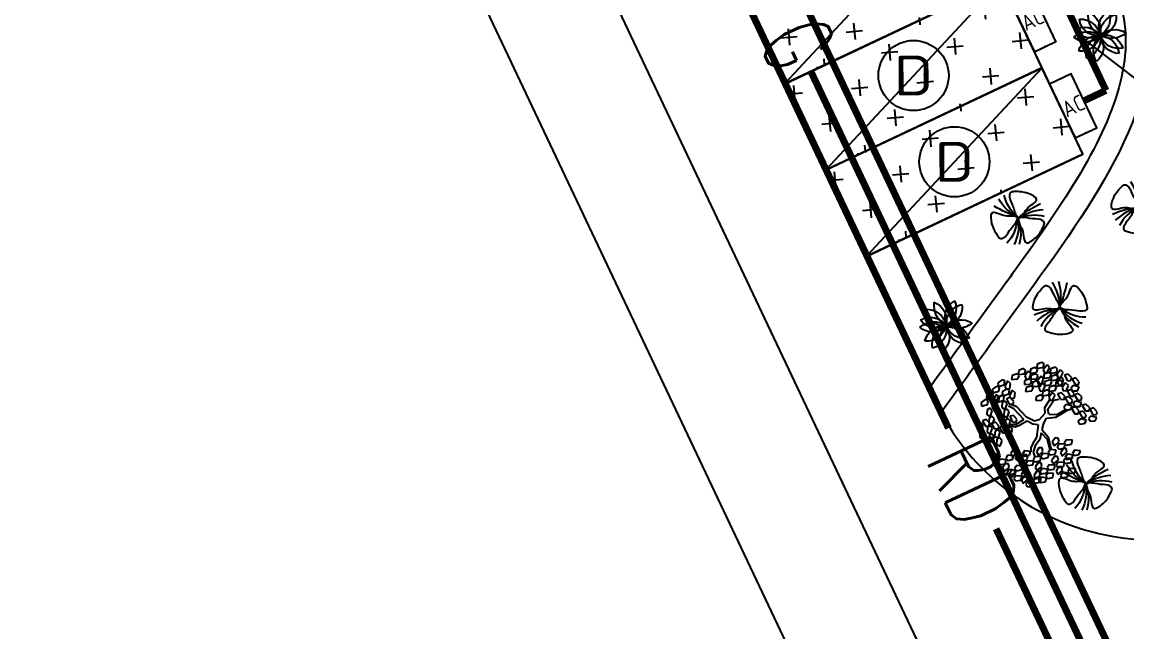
# Model space of a CAD drawing. Extents: x -809667 to 586099, y 3084146 to 3634412.
# Drawn here: x 381265.17 to 381292.93, y 3086139.51 to 3086154.85 of the extents above; entities that cross this region are included whole.
import ezdxf
from ezdxf.enums import TextEntityAlignment as Align

# ---------------------------------------------------------------- set-up
doc = ezdxf.new("R2010")
doc.units = 0
doc.header["$LTSCALE"] = 0.5
doc.header["$PDSIZE"] = 0.2
doc.layers.get('0').update_dxf_attribs({"linetype": 'CONTINUOUS'})
for name, color, linetype in [('DIM-动力', 3, 'CONTINUOUS'), ('DIM-照明', 3, 'CONTINUOUS'), ('DIM-通讯', 3, 'CONTINUOUS'), ('EQUIP-箱柜', 3, 'CONTINUOUS'), ('WIRE-动力', 2, 'CONTINUOUS'), ('WIRE-照明', 1, 'CONTINUOUS'), ('WIRE-通讯', 4, 'CONTINUOUS'), ('乔木', 84, 'CONTINUOUS'), ('文字', 7, 'CONTINUOUS'), ('树', 3, 'CONTINUOUS')]:
    doc.layers.add(name, color=color, linetype=linetype)
doc.styles.add('_TEL_ATTDEF', font='GBENOR', dxfattribs={"width": 0.8, "height": 3, "bigfont": 'GBCBIG'})
doc.styles.add('_TEL_DIM', font='SIMPLEX', dxfattribs={"width": 0.8, "height": 3.5, "bigfont": 'HZTXT'})
doc.styles.add('zx', font='GBENOR', dxfattribs={"width": 1.2, "bigfont": 'GBCBIG'})

# ---------------------------------------------------------------- blocks, each defined once
blk = doc.blocks.new('白玉兰')
at = {"color": 0}
for centre, radius, start, end in [((-1261, 1665), 2054, 309.3934, 347.1655), ((-4729, -6984), 8429, 56.1879, 65.279), ((-713, 1844), 1941, 291.8214, 332.6346), ((-478, 2077), 2115, 283.2993, 320.8528), ((-559, -2135), 2214, 76.7033, 111.4018), ((-1148, -2037), 2310, 61.625, 95.1491), ((4371, -556), 4392, 172.1708, 190.6677), ((2827, 107), 2821, 182.2544, 209.8868), ((2146, 475), 2185, 193.3063, 228.4107)]:
    blk.add_arc(centre, radius, start, end, dxfattribs=at)
for points in [[(-33, 16), (-233, 73), (-342, 562), (-1254, 922), (-425, 1375), (-33, 1392), (376, 1386), (477, 1091), (236, 716), (185, 277), (29, 67), (-7, 18)], [(36, -22), (99, -220), (-250, -580), (-51, -1540), (-885, -1095), (-1114, -777), (-1334, -432), (-1142, -186), (-697, -181), (-301, 17), (-41, 2), (21, -1)], [(8, 31), (155, 177), (635, 34), (1395, 653), (1385, -291), (1209, -641), (1004, -995), (697, -939), (487, -546), (129, -287), (22, -49), (-3, 7)]]:
    blk.add_open_spline(points, degree=3, knots=[0, 0, 0, 0, 621.989778, 1340.944545, 1869.007736, 2592.427455, 2798.699245, 2915.827596, 3435.261502, 4029.77129, 4212.300518, 4212.300518, 4212.300518, 4212.300518], dxfattribs=at)
blk = doc.blocks.new('A$C46A015EA')
at = {"layer": '树', "color": 0, "linetype": 'Continuous'}
for centre, radius, start, end in [((1.33, 4.1), 1.97, 227.5644, 31.3305), ((0.8, 3.48), 2, 251.8163, 53.749), ((2.09, 4.41), 1.9, 199.3601, 10.491), ((0.8, 2.58), 1.78, 359.791, 92.4715), ((2.81, 4.68), 2.12, 188.6399, 263.6226), ((3.77, 4.19), 2.01, 153.4396, 313.5861), ((4.1, 3.63), 1.85, 126.1691, 303.0486), ((4.64, 2.8), 2.08, 109.3184, 262.8778), ((0.76, 1.9), 1.94, 297.0245, 103.8489), ((1.26, 1.36), 1.8, 310.7789, 134.4149), ((2.13, 0.33), 2.29, 10.2667, 147.1518), ((3.55, 0.81), 2.01, 38.8778, 198.6816), ((3.96, 1.2), 1.94, 51.9802, 218.2571)]:
    blk.add_arc(centre, radius, start, end, dxfattribs=at)
blk = doc.blocks.new('幌伞枫')
at = {"layer": '乔木', "color": 0}
for p, q in [((-677, 937), (-604, 995)), ((-670, 878), (-677, 937)), ((-604, 870), (-670, 878)), ((-604, 995), (-531, 966)), ((-531, 966), (-604, 870)), ((-531, 995), (-450, 1054)), ((-523, 937), (-531, 995)), ((-531, 819), (-457, 878)), ((-450, 929), (-523, 937)), ((-457, 878), (-391, 848)), ((-450, 1054), (-384, 1025)), ((-384, 1025), (-450, 929)), ((-384, 870), (-303, 937)), ((-377, 819), (-384, 870)), ((-237, 900), (-310, 804)), ((-303, 937), (-237, 900)), ((-237, 797), (-156, 863)), ((-156, 863), (-90, 826)), ((-9, 966), (27, 1054)), ((20, 915), (-9, 966)), ((86, 944), (20, 915)), ((27, 1054), (101, 1061)), ((101, 1061), (86, 944)), ((123, 966), (145, 1032)), ((196, 878), (123, 966)), ((137, 804), (167, 870)), ((145, 1032), (203, 1025)), ((167, 870), (225, 863)), ((247, 937), (196, 878)), ((203, 1025), (247, 937)), ((225, 863), (262, 775)), ((247, 937), (284, 1025)), ((284, 885), (247, 937)), ((284, 1025), (365, 1032)), ((350, 915), (284, 885)), ((365, 1032), (350, 915)), ((380, 937), (409, 1003)), ((460, 848), (380, 937)), ((409, 1003), (468, 995)), ((424, 900), (460, 988)), ((453, 848), (424, 900)), ((519, 878), (453, 848)), ((460, 988), (534, 995)), ((504, 900), (460, 848)), ((468, 995), (504, 900)), ((534, 995), (519, 878)), ((556, 900), (578, 966)), ((629, 812), (556, 900)), ((578, 966), (636, 959)), ((681, 870), (629, 812)), ((636, 959), (681, 870)), ((651, 775), (688, 863)), ((688, 863), (761, 870)), ((761, 870), (747, 753)), ((-993, 643), (-927, 680)), ((-993, 548), (-993, 643)), ((-927, 680), (-890, 570)), ((-810, 628), (-736, 687)), ((-736, 687), (-663, 658)), ((-663, 658), (-736, 562)), ((-685, 826), (-567, 841)), ((-663, 753), (-685, 826)), ((-567, 738), (-663, 753)), ((-663, 687), (-582, 746)), ((-655, 628), (-663, 687)), ((-582, 746), (-516, 716)), ((-516, 716), (-582, 614)), ((-567, 841), (-531, 782)), ((-531, 782), (-567, 738)), ((-545, 709), (-428, 724)), ((-523, 636), (-545, 709)), ((-523, 760), (-531, 819)), ((-457, 746), (-523, 760)), ((-391, 848), (-457, 746)), ((-428, 724), (-384, 665)), ((-384, 665), (-421, 621)), ((-391, 628), (-274, 643)), ((-384, 738), (-310, 804)), ((-377, 680), (-384, 738)), ((-310, 804), (-377, 819)), ((-310, 672), (-377, 680)), ((-310, 804), (-237, 768)), ((-237, 768), (-310, 672)), ((-274, 643), (-237, 592)), ((-230, 738), (-237, 797)), ((-156, 731), (-230, 738)), ((-90, 826), (-156, 731)), ((108, 650), (145, 738)), ((137, 599), (108, 650)), ((211, 716), (137, 804)), ((145, 738), (218, 746)), ((218, 746), (203, 628)), ((262, 775), (211, 716)), ((240, 650), (262, 716)), ((313, 562), (240, 650)), ((262, 716), (321, 709)), ((321, 709), (365, 621)), ((402, 775), (424, 841)), ((475, 687), (402, 775)), ((424, 841), (482, 834)), ((526, 746), (475, 687)), ((482, 834), (526, 746)), ((570, 738), (600, 804)), ((644, 650), (570, 738)), ((600, 804), (658, 797)), ((695, 709), (644, 650)), ((681, 724), (651, 775)), ((658, 797), (695, 709)), ((747, 753), (681, 724)), ((783, 775), (805, 841)), ((857, 687), (783, 775)), ((798, 614), (827, 680)), ((805, 841), (864, 834)), ((827, 680), (886, 672)), ((908, 746), (857, 687)), ((864, 834), (908, 746)), ((886, 672), (923, 584)), ((-1037, 489), (-971, 525)), ((-1037, 393), (-1037, 489)), ((-942, 518), (-993, 548)), ((-971, 525), (-934, 408)), ((-890, 570), (-942, 518)), ((-817, 518), (-699, 533)), ((-795, 445), (-817, 518)), ((-802, 570), (-810, 628)), ((-736, 562), (-802, 570)), ((-699, 430), (-795, 445)), ((-699, 533), (-663, 474)), ((-663, 474), (-699, 430)), ((-582, 614), (-655, 628)), ((-611, 371), (-531, 430)), ((-531, 430), (-465, 401)), ((-421, 621), (-523, 636)), ((-443, 452), (-369, 518)), ((-435, 393), (-443, 452)), ((-369, 555), (-391, 628)), ((-274, 548), (-369, 555)), ((-369, 518), (-296, 481)), ((-296, 481), (-369, 386)), ((-257, 346), (-327, 441)), ((-222, 377), (-311, 462)), ((-296, 511), (-215, 577)), ((-288, 452), (-296, 511)), ((-215, 445), (-288, 452)), ((-237, 592), (-274, 548)), ((-215, 577), (-149, 540)), ((-149, 540), (-215, 445)), ((203, 628), (137, 599)), ((255, 489), (284, 555)), ((328, 401), (255, 489)), ((284, 555), (336, 548)), ((306, 540), (350, 636)), ((343, 496), (306, 540)), ((365, 621), (313, 562)), ((380, 459), (328, 401)), ((336, 548), (380, 459)), ((409, 518), (343, 496)), ((350, 636), (424, 636)), ((424, 636), (409, 518)), ((446, 548), (468, 606)), ((519, 452), (446, 548)), ((460, 386), (490, 452)), ((468, 606), (526, 599)), ((490, 452), (541, 445)), ((570, 511), (519, 452)), ((526, 599), (570, 511)), ((541, 445), (585, 349)), ((592, 408), (629, 496)), ((629, 496), (710, 503)), ((710, 503), (695, 386)), ((717, 525), (754, 614)), ((747, 481), (717, 525)), ((725, 408), (754, 474)), ((813, 503), (747, 481)), ((754, 614), (827, 621)), ((754, 474), (813, 467)), ((871, 525), (798, 614)), ((827, 621), (813, 503)), ((813, 467), (849, 371)), ((849, 525), (871, 592)), ((923, 437), (849, 525)), ((864, 364), (893, 430)), ((871, 592), (930, 584)), ((923, 584), (871, 525)), ((893, 430), (952, 423)), ((974, 496), (923, 437)), ((930, 584), (974, 496)), ((-1081, 320), (-1015, 357)), ((-1081, 217), (-1081, 320)), ((-1030, 188), (-1081, 217)), ((-986, 364), (-1037, 393)), ((-978, 239), (-1030, 188)), ((-1015, 357), (-978, 239)), ((-934, 408), (-986, 364)), ((-956, 320), (-898, 423)), ((-883, 291), (-956, 320)), ((-927, 195), (-861, 225)), ((-898, 423), (-824, 423)), ((-883, 349), (-817, 386)), ((-810, 364), (-883, 291)), ((-883, 247), (-883, 349)), ((-832, 217), (-883, 247)), ((-861, 225), (-824, 114)), ((-780, 269), (-832, 217)), ((-824, 423), (-810, 364)), ((-817, 386), (-780, 269)), ((-773, 203), (-655, 217)), ((-758, 313), (-685, 371)), ((-751, 254), (-758, 313)), ((-685, 247), (-751, 254)), ((-685, 371), (-619, 342)), ((-619, 342), (-685, 247)), ((-655, 217), (-611, 158)), ((-531, 195), (-633, 254)), ((-604, 313), (-611, 371)), ((-538, 305), (-604, 313)), ((-465, 401), (-538, 305)), ((-457, 342), (-332, 364)), ((-428, 276), (-457, 342)), ((-369, 386), (-435, 393)), ((-332, 261), (-428, 276)), ((-332, 364), (-296, 305)), ((-296, 305), (-332, 261)), ((-252, 158), (-257, 346)), ((-206, 307), (-222, 377)), ((-188, 124), (-206, 307)), ((174, 151), (225, 276)), ((225, 276), (277, 357)), ((240, 122), (291, 261)), ((277, 357), (336, 393)), ((291, 261), (372, 364)), ((336, 393), (344, 419)), ((365, 225), (402, 313)), ((402, 173), (365, 225)), ((372, 364), (468, 393)), ((402, 313), (482, 320)), ((534, 291), (460, 386)), ((482, 320), (468, 203)), ((497, 225), (526, 291)), ((570, 136), (497, 225)), ((526, 291), (585, 283)), ((585, 349), (534, 291)), ((585, 283), (622, 188)), ((629, 357), (592, 408)), ((695, 386), (629, 357)), ((798, 320), (725, 408)), ((747, 247), (769, 313)), ((820, 158), (747, 247)), ((769, 313), (827, 305)), ((849, 371), (798, 320)), ((871, 217), (820, 158)), ((827, 305), (871, 217)), ((937, 276), (864, 364)), ((923, 210), (996, 217)), ((989, 335), (937, 276)), ((952, 423), (989, 335)), ((996, 217), (981, 100)), ((-1125, 166), (-1059, 195)), ((-1125, 63), (-1125, 166)), ((-1074, 34), (-1125, 63)), ((-1022, 85), (-1074, 34)), ((-1059, 195), (-1022, 85)), ((-1044, -10), (-986, 92)), ((-986, 92), (-912, 92)), ((-898, 34), (-971, -32)), ((-927, 92), (-927, 195)), ((-876, 63), (-927, 92)), ((-912, 92), (-898, 34)), ((-824, 114), (-876, 63)), ((-846, 19), (-788, 122)), ((-773, -3), (-846, 19)), ((-788, 122), (-714, 122)), ((-751, 129), (-773, 203)), ((-699, 63), (-773, -3)), ((-648, 114), (-751, 129)), ((-714, 122), (-699, 63)), ((-611, 158), (-648, 114)), ((-531, 129), (-641, 203)), ((-252, 158), (-531, 195)), ((-259, 85), (-531, 129)), ((-112, 4), (-259, 85)), ((-76, 63), (-188, 124)), ((-76, -84), (-112, 4)), ((-9, -18), (-76, 63)), ((-9, -18), (174, 151)), ((152, 26), (240, 122)), ((152, 26), (318, 4)), ((295, -42), (527, 53)), ((318, 4), (524, 78)), ((468, 203), (402, 173)), ((519, 63), (541, 129)), ((592, -25), (519, 63)), ((541, 129), (600, 122)), ((622, 188), (570, 136)), ((644, 34), (592, -25)), ((600, 122), (644, 34)), ((673, 70), (710, 166)), ((703, 26), (673, 70)), ((769, 48), (703, 26)), ((710, 166), (783, 166)), ((783, 166), (769, 48)), ((805, 78), (827, 144)), ((879, -18), (805, 78)), ((827, 144), (886, 136)), ((879, 122), (923, 210)), ((915, 78), (879, 122)), ((930, 41), (879, -18)), ((886, 136), (930, 41)), ((981, 100), (915, 78)), ((1011, 122), (1040, 188)), ((1092, 34), (1011, 122)), ((1033, -40), (1055, 26)), ((1040, 188), (1099, 180)), ((1055, 26), (1114, 19)), ((1143, 92), (1092, 34)), ((1099, 180), (1143, 92)), ((1114, 19), (1158, -69)), ((-1081, -142), (-1022, -91)), ((-1052, -238), (-1081, -142)), ((-971, -32), (-1044, -10)), ((-1022, -91), (-964, -194)), ((-964, -194), (-1000, -253)), ((-736, -231), (-677, -179)), ((-677, -179), (-619, -289)), ((-76, -84), (-120, -253)), ((42, -98), (-20, -221)), ((-9, -18), (-9, -18)), ((-9, -18), (-9, -18)), ((-9, -18), (-9, -18)), ((-9, -18), (-9, -18)), ((-9, -18), (-9, -18)), ((-9, -18), (-9, -18)), ((-9, -18), (-9, -18)), ((-9, -18), (-9, -18)), ((-9, -18), (-9, -18)), ((-9, -18), (-9, -18)), ((-9, -18), (-9, -18)), ((-9, -18), (-9, -18)), ((-9, -18), (-9, -18)), ((-9, -18), (-9, -18)), ((-9, -18), (-9, -18)), ((-9, -18), (-9, -18)), ((-9, -18), (-9, -18)), ((-9, -18), (-9, -18)), ((-9, -18), (-9, -18)), ((-9, -18), (-9, -18)), ((-9, -18), (-9, -18)), ((-9, -18), (-9, -18)), ((-9, -18), (-9, -18)), ((-9, -18), (-9, -18)), ((-9, -18), (-9, -18)), ((-9, -18), (-9, -18)), ((-9, -18), (-9, -18)), ((-9, -18), (-9, -18)), ((-9, -18), (-9, -18)), ((-9, -18), (-9, -18)), ((-9, -18), (-9, -18)), ((-9, -18), (-9, -18)), ((-9, -18), (-9, -18)), ((-9, -18), (-9, -18)), ((-9, -18), (-9, -18)), ((-9, -18), (-9, -18)), ((-9, -18), (-9, -18)), ((-9, -18), (-9, -18)), ((-9, -18), (-9, -18)), ((-9, -18), (-9, -18)), ((42, -98), (109, -22)), ((109, -22), (295, -42)), ((387, -142), (424, -47)), ((424, -187), (387, -142)), ((424, -47), (504, -47)), ((490, -165), (424, -187)), ((504, -47), (490, -165)), ((519, -135), (548, -76)), ((592, -231), (519, -135)), ((548, -76), (607, -84)), ((644, -172), (592, -231)), ((607, -84), (644, -172)), ((644, -150), (681, -62)), ((673, -201), (644, -150)), ((739, -172), (673, -201)), ((681, -62), (754, -54)), ((754, -54), (739, -172)), ((776, -150), (805, -84)), ((849, -238), (776, -150)), ((805, -84), (857, -91)), ((820, -84), (849, -18)), ((893, -172), (820, -84)), ((849, -18), (908, -25)), ((901, -187), (849, -238)), ((857, -91), (901, -187)), ((945, -120), (893, -172)), ((908, -25), (945, -120)), ((1106, -128), (1033, -40)), ((1158, -69), (1106, -128)), ((-1089, -304), (-1030, -253)), ((-1067, -399), (-1089, -304)), ((-1008, -414), (-1067, -399)), ((-1000, -253), (-1052, -238)), ((-1030, -253), (-971, -355)), ((-971, -355), (-1008, -414)), ((-971, -451), (-934, -341)), ((-934, -341), (-868, -326)), ((-839, -377), (-898, -465)), ((-876, -443), (-817, -399)), ((-868, -326), (-839, -377)), ((-861, -282), (-802, -238)), ((-839, -385), (-861, -282)), ((-780, -399), (-839, -385)), ((-817, -399), (-758, -502)), ((-802, -238), (-744, -341)), ((-744, -341), (-780, -399)), ((-744, -392), (-685, -341)), ((-722, -487), (-744, -392)), ((-707, -326), (-736, -231)), ((-655, -348), (-707, -326)), ((-685, -341), (-626, -443)), ((-619, -289), (-655, -348)), ((-589, -429), (-523, -414)), ((-523, -414), (-494, -465)), ((-487, -451), (-428, -399)), ((-479, -289), (-421, -245)), ((-457, -385), (-479, -289)), ((-399, -407), (-457, -385)), ((-428, -399), (-369, -510)), ((-421, -245), (-362, -348)), ((-362, -348), (-399, -407)), ((-215, -311), (-285, -477)), ((-156, -341), (-230, -532)), ((-120, -253), (-215, -311)), ((-61, -304), (-156, -341)), ((-61, -304), (38, -431)), ((-20, -221), (62, -380)), ((62, -380), (79, -664)), ((541, -297), (563, -231)), ((614, -392), (541, -297)), ((563, -231), (622, -238)), ((666, -333), (614, -392)), ((622, -238), (666, -333)), ((791, -311), (820, -245)), ((871, -399), (791, -311)), ((820, -245), (879, -253)), ((915, -341), (871, -399)), ((879, -253), (915, -341)), ((-986, -664), (-927, -620)), ((-978, -502), (-920, -458)), ((-956, -598), (-978, -502)), ((-898, -465), (-971, -451)), ((-898, -620), (-956, -598)), ((-927, -620), (-868, -722)), ((-920, -458), (-861, -561)), ((-861, -561), (-898, -620)), ((-846, -539), (-876, -443)), ((-795, -561), (-846, -539)), ((-758, -502), (-795, -561)), ((-751, -598), (-714, -480)), ((-677, -605), (-751, -598)), ((-751, -664), (-692, -620)), ((-663, -502), (-722, -487)), ((-714, -480), (-648, -465)), ((-692, -620), (-633, -722)), ((-626, -524), (-677, -605)), ((-626, -443), (-663, -502)), ((-648, -465), (-626, -524)), ((-626, -539), (-589, -429)), ((-553, -554), (-626, -539)), ((-626, -590), (-567, -546)), ((-597, -693), (-626, -590)), ((-567, -546), (-509, -649)), ((-494, -465), (-553, -554)), ((-465, -546), (-487, -451)), ((-487, -605), (-428, -554)), ((-457, -700), (-487, -605)), ((-413, -568), (-465, -546)), ((-428, -554), (-369, -664)), ((-369, -510), (-413, -568)), ((-369, -598), (-332, -487)), ((-296, -612), (-369, -598)), ((-332, -487), (-266, -473)), ((-244, -524), (-296, -612)), ((-266, -473), (-244, -524)), ((-230, -532), (-186, -627)), ((-24, -686), (-9, -620)), ((-9, -620), (49, -612)), ((38, -431), (49, -612)), ((49, -612), (101, -700)), ((-964, -759), (-986, -664)), ((-912, -781), (-964, -759)), ((-868, -722), (-912, -781)), ((-868, -818), (-832, -700)), ((-795, -825), (-868, -818)), ((-832, -700), (-766, -686)), ((-744, -744), (-795, -825)), ((-766, -686), (-744, -744)), ((-766, -825), (-699, -774)), ((-736, -921), (-766, -825)), ((-729, -759), (-751, -664)), ((-670, -781), (-729, -759)), ((-699, -774), (-641, -884)), ((-633, -722), (-670, -781)), ((-633, -752), (-575, -708)), ((-611, -847), (-633, -752)), ((-553, -869), (-611, -847)), ((-604, -862), (-538, -847)), ((-545, -708), (-597, -693)), ((-575, -708), (-516, -810)), ((-516, -810), (-553, -869)), ((-509, -649), (-545, -708)), ((-538, -847), (-516, -899)), ((-516, -906), (-479, -788)), ((-494, -766), (-435, -715)), ((-472, -862), (-494, -766)), ((-479, -788), (-413, -781)), ((-406, -722), (-457, -700)), ((-384, -832), (-443, -913)), ((-435, -715), (-377, -818)), ((-413, -781), (-384, -832)), ((-377, -818), (-413, -877)), ((-369, -664), (-406, -722)), ((-377, -913), (-340, -803)), ((-340, -803), (-274, -788)), ((-244, -840), (-303, -928)), ((-288, -664), (-171, -649)), ((-266, -737), (-288, -664)), ((-274, -788), (-244, -840)), ((-171, -752), (-266, -737)), ((-230, -847), (-112, -840)), ((-208, -921), (-230, -847)), ((-171, -649), (-127, -708)), ((-127, -708), (-171, -752)), ((-142, -737), (-24, -730)), ((-127, -810), (-142, -737)), ((-24, -832), (-127, -810)), ((-112, -840), (-76, -891)), ((64, -766), (-24, -686)), ((-24, -730), (13, -788)), ((13, -788), (-24, -832)), ((27, -869), (42, -803)), ((42, -803), (101, -803)), ((101, -700), (64, -766)), ((93, -730), (218, -715)), ((115, -803), (93, -730)), ((101, -803), (159, -884)), ((218, -818), (115, -803)), ((218, -715), (255, -774)), ((255, -774), (218, -818)), ((240, -803), (358, -796)), ((262, -877), (240, -803)), ((358, -752), (372, -686)), ((446, -832), (358, -752)), ((358, -796), (394, -847)), ((394, -847), (358, -891)), ((372, -686), (431, -678)), ((431, -678), (482, -766)), ((482, -766), (446, -832)), ((-685, -935), (-736, -921)), ((-641, -884), (-685, -935)), ((-641, -972), (-604, -862)), ((-567, -987), (-641, -972)), ((-516, -899), (-567, -987)), ((-443, -913), (-516, -906)), ((-509, -979), (-391, -965)), ((-487, -1053), (-509, -979)), ((-391, -1067), (-487, -1053)), ((-413, -877), (-472, -862)), ((-391, -965), (-354, -1023)), ((-354, -1023), (-391, -1067)), ((-303, -928), (-377, -913)), ((-362, -1053), (-244, -1045)), ((-347, -1126), (-362, -1053)), ((-252, -1001), (-230, -935)), ((-164, -1082), (-252, -1001)), ((-244, -1045), (-208, -1097)), ((-230, -935), (-178, -928)), ((-112, -935), (-208, -921)), ((-178, -928), (-120, -1016)), ((-120, -1016), (-164, -1082)), ((-76, -891), (-112, -935)), ((-90, -921), (27, -913)), ((-68, -994), (-90, -921)), ((27, -1016), (-68, -994)), ((115, -950), (27, -869)), ((27, -913), (71, -972)), ((71, -972), (27, -1016)), ((159, -884), (115, -950)), ((167, -928), (284, -921)), ((189, -1001), (167, -928)), ((284, -1023), (189, -1001)), ((358, -891), (262, -877)), ((284, -921), (328, -979)), ((328, -979), (284, -1023)), ((313, -1009), (431, -994)), ((328, -1082), (313, -1009)), ((431, -950), (446, -884)), ((519, -1031), (431, -950)), ((431, -994), (468, -1053)), ((468, -1053), (431, -1097)), ((446, -884), (504, -884)), ((504, -884), (556, -965)), ((556, -965), (519, -1031)), ((-244, -1141), (-347, -1126)), ((-208, -1097), (-244, -1141)), ((431, -1097), (328, -1082))]:
    blk.add_line(p, q, dxfattribs=at)
blk = doc.blocks.new('23424')
at = {"layer": '文字', "linetype": 'Continuous'}
h = blk.add_hatch(dxfattribs=at)
h.set_pattern_fill('CROSS', color=8, scale=0.52003, angle=95.0349)
h.set_pattern_definition([(95.035, (382035.8313, 3087681.5301), (-0.894815, 0.74991), [0.41277, -1.23832]), (185.035, (382036.0188, 3087681.7538), (-0.74991, -0.894815), [0.41277, -1.23832])])
h.paths.add_polyline_path([(382030.001, 3087681.016), (382035.427, 3087683.58), (382034.402, 3087685.741), (382028.978, 3087683.179)])
h = blk.add_hatch(dxfattribs=at)
h.set_pattern_fill('CROSS', color=8, scale=0.52003, angle=95.0349)
h.set_pattern_definition([(95.035, (382036.858, 3087679.3608), (-0.894815, 0.74991), [0.41277, -1.23832]), (185.035, (382037.0455, 3087679.5845), (-0.74991, -0.894815), [0.41277, -1.23832])])
h.paths.add_polyline_path([(382031.028, 3087678.847), (382036.453, 3087681.411), (382035.428, 3087683.572), (382030.004, 3087681.009)])
h = blk.add_hatch(dxfattribs=at)
h.set_pattern_fill('CROSS', color=8, scale=0.52003, angle=95.0349)
h.set_pattern_definition([(95.035, (382037.8839, 3087677.1906), (-0.894815, 0.74991), [0.41277, -1.23832]), (185.035, (382038.0714, 3087677.41434), (-0.74991, -0.894815), [0.41277, -1.23832])])
h.paths.add_polyline_path([(382032.053, 3087676.677), (382037.479, 3087679.241), (382036.454, 3087681.402), (382031.03, 3087678.839)])
at = {"layer": '文字', "color": 8, "linetype": 'Continuous', "flags": 128}
for points in [[(382034.596, 3087729.723, 0.393528), (382030.763, 3087731.149), (382013.208, 3087723.847, 0.428399), (382011.647, 3087719.793), (382033.806, 3087672.974, 0.467402), (382042.716, 3087670.658), (382049.453, 3087675.468, 0.348347), (382052.546, 3087686.216), (382034.913, 3087729.091)], [(382005.742, 3087718.246), (382036.264, 3087653.754, -0.477892), (382030.178, 3087641.14), (382005.304, 3087635.326, -0.026829), (382004.671, 3087635.213), (381969.502, 3087630.889)], [(382033.586, 3087673.439), (382033.806, 3087672.974, 0.467402), (382042.716, 3087670.658), (382043.204, 3087671.006)]]:
    blk.add_lwpolyline(points, format="xyb", dxfattribs=at)
for points in [[(382006.139, 3087724.42), (382046.091, 3087640.004)], [(382011.647, 3087719.793), (382033.806, 3087672.974)]]:
    blk.add_lwpolyline(points, dxfattribs=at)
for points in [[(382030.005, 3087681.005), (382035.428, 3087683.572), (382034.402, 3087685.741), (382028.978, 3087683.174)], [(382031.032, 3087678.836), (382036.455, 3087681.402), (382035.428, 3087683.572), (382030.005, 3087681.005)], [(382032.059, 3087676.666), (382037.482, 3087679.233), (382036.455, 3087681.402), (382031.032, 3087678.836)]]:
    blk.add_lwpolyline(points, close=True, dxfattribs=at)
at = {"layer": '文字', "color": 8, "linetype": 'Continuous'}
for points in [[(382030.001, 3087681.016), (382035.427, 3087683.58), (382034.402, 3087685.741), (382028.978, 3087683.179)], [(382031.028, 3087678.847), (382036.453, 3087681.411), (382035.428, 3087683.572), (382030.004, 3087681.009)], [(382032.053, 3087676.677), (382037.479, 3087679.241), (382036.454, 3087681.402), (382031.03, 3087678.839)]]:
    blk.add_lwpolyline(points, close=True, dxfattribs=at)
for points in [[(382030.001, 3087681.016), (382034.402, 3087685.742)], [(382031.028, 3087678.847), (382035.429, 3087683.572)], [(382032.053, 3087676.677), (382036.455, 3087681.402)]]:
    blk.add_lwpolyline(points, dxfattribs=at)
for centre in [(382033.228, 3087681.21), (382034.254, 3087679.04)]:
    blk.add_circle(centre, 0.882, dxfattribs=at)
for points, knots in [([(382035.381, 3087700.224), (382035.585, 3087698.282), (382035.941, 3087694.892), (382042.841, 3087693.327), (382041.403, 3087683.282), (382047.999, 3087682.562), (382051.172, 3087682.216), (382051.172, 3087682.216), (382051.172, 3087682.216), (382051.172, 3087682.216), (382051.843, 3087682.143), (382052.515, 3087682.069), (382053.187, 3087681.996)], [0, 0, 0, 0, 5.241042, 9.145642, 17.995634, 26.196498, 26.196498, 26.196498, 26.196498, 26.196498, 26.196498, 27.932578, 27.932578, 27.932578, 27.932578]), ([(382033.177, 3087699.249), (382034.478, 3087697.792), (382036.748, 3087695.249), (382033.269, 3087689.089), (382041.672, 3087683.401), (382037.771, 3087678.034), (382035.895, 3087675.452), (382035.895, 3087675.452), (382035.895, 3087675.452), (382035.895, 3087675.452), (382035.237, 3087674.548), (382034.58, 3087673.644), (382033.923, 3087672.74)], [0, 0, 0, 0, 5.241042, 9.145642, 17.995634, 26.196498, 26.196498, 26.196498, 26.196498, 26.196498, 26.196498, 29.068606, 29.068606, 29.068606, 29.068606]), ([(382032.729, 3087698.849), (382032.93, 3087698.624), (382033.13, 3087698.401), (382033.707, 3087697.736), (382034.065, 3087697.298), (382034.581, 3087696.536), (382034.767, 3087696.211), (382035.037, 3087695.566), (382035.121, 3087695.249), (382035.161, 3087694.744), (382035.154, 3087694.556), (382035.1, 3087694.145), (382035.054, 3087693.926), (382034.878, 3087693.248), (382034.712, 3087692.763), (382034.489, 3087691.95), (382034.415, 3087691.636), (382034.338, 3087691.053), (382034.325, 3087690.786), (382034.354, 3087690.264), (382034.394, 3087690.009), (382034.625, 3087689.039), (382034.96, 3087688.374), (382035.753, 3087687.11), (382036.212, 3087686.51), (382037.097, 3087685.344), (382037.523, 3087684.778), (382038.05, 3087683.907), (382038.213, 3087683.589), (382038.463, 3087682.931), (382038.534, 3087682.597), (382038.57, 3087681.9), (382038.534, 3087681.541), (382038.293, 3087680.454), (382037.956, 3087679.692), (382037.055, 3087678.117), (382036.492, 3087677.305), (382035.738, 3087676.257), (382035.574, 3087676.031), (382035.409, 3087675.805), (382035.407, 3087675.802), (382035.404, 3087675.798), (382035.402, 3087675.795), (382034.81, 3087674.981), (382034.219, 3087674.167), (382033.627, 3087673.352)], [0, 0, 0, 0, 0.809904, 0.809904, 2.429711, 2.429711, 3.66837, 3.66837, 4.926642, 4.926642, 5.673722, 5.673722, 6.420801, 6.420801, 7.887995, 7.887995, 8.767827, 8.767827, 9.468061, 9.468061, 10.168296, 10.168296, 12.19742, 12.19742, 14.226544, 14.226544, 16.255668, 16.255668, 17.461197, 17.461197, 18.836307, 18.836307, 20.211417, 20.211417, 22.844117, 22.844117, 25.476818, 25.476818, 26.19649, 26.19649, 26.19649, 26.207121, 26.207121, 26.207121, 28.79312, 28.79312, 28.79312, 28.79312])]:
    blk.add_open_spline(points, degree=3, knots=knots, dxfattribs=at)
for name, p, xscale, yscale, zscale, rotation in [('A$C46A015EA', (382037.835, 3087683.147), -0.2560000000000002, 0.2560000000000001, 0.2560000000000001, 139.7590933901361), ('白玉兰', (382038.872, 3087677.895), 0.0004880798049271111, 0.0004880798049271111, 0.04880798235096967, 283.1089006423777), ('白玉兰', (382035.854, 3087677.631), -0.0004880798049271106, 0.0004880798049271106, 0.04880798235096967, 124.6526560546043), ('白玉兰', (382036.899, 3087675.361), 0.0004880798049271111, 0.0004880798049271111, 0.04880798235096967, 283.1089006423777), ('A$C46A015EA', (382033.967, 3087675.853), -0.2560000000000002, 0.2560000000000001, 0.2560000000000001, 139.7590933901361), ('幌伞枫', (382036.35, 3087672.406), -0.0013, 0.0013, 0.0013, 124.6526560546043), ('白玉兰', (382037.555, 3087670.954), -0.0004880798049271106, 0.0004880798049271106, 0.04880798235096967, 124.6526560546043)]:
    blk.add_blockref(name, p, dxfattribs=dict(at, xscale=xscale, yscale=yscale, zscale=zscale, rotation=rotation))
at = {"layer": '文字', "color": 8, "linetype": 'Continuous', "style": 'zx', "width": 1.697422}
for p, p2 in [((382032.731, 3087680.709), (382033.73, 3087680.713)), ((382033.757, 3087678.538), (382034.755, 3087678.543))]:
    blk.add_text('D', height=0.998, rotation=0.2366, dxfattribs=at).set_placement(p, p2, align=Align.FIT)
blk = doc.blocks.new('$equip$00002708')
for p, q in [((-0.75, 0.6), (-0.75, 0)), ((0.75, 0.6), (-0.75, 0.6)), ((0.75, 0), (0.75, 0.6)), ((-0.75, 0), (0.75, 0))]:
    blk.add_line(p, q)
at = {"const_width": 0.04}
blk.add_lwpolyline([(-0.75, 0.6), (-0.75, 0), (0.75, 0), (0.75, 0.6), (-0.75, 0.6), (-0.75, 0)], dxfattribs=at)
for p in [(0, 0.6), (-0.75, 0.3), (0.75, 0.3), (0, 0)]:
    blk.add_point(p)
at = {"color": 7, "style": '_TEL_DIM'}
blk.add_attdef('$TEXT$', text='', height=0.4, dxfattribs=at).set_placement((0, 0.3), align=Align.MIDDLE_CENTER)
at = {"color": 7, "style": '_TEL_DIM', "flags": 1}
for tag in ['REMARK', 'A']:
    blk.add_attdef(tag, text='', height=0.4, dxfattribs=at).set_placement((0, 0), align=Align.MIDDLE_CENTER)

msp = doc.modelspace()

# ---------------------------------------------------------------- linework, layer by layer
at = {"layer": 'DIM-动力', "linetype": 'Continuous'}
msp.add_line((381291.935, 3086154.348), (381296.345, 3086150.953), dxfattribs=at)
at = {"layer": 'WIRE-动力', "linetype": 'Continuous', "const_width": 0.175}
for points in [[(381284.081, 3086180.281), (381275.04, 3086176.002), (381305.784, 3086111.042)], [(381284.352, 3086179.708), (381280.652, 3086177.956), (381292.403, 3086153.127)], [(381291.853, 3086152.867), (381292.403, 3086153.127)]]:
    msp.add_lwpolyline(points, dxfattribs=at)
at = {"layer": 'WIRE-照明', "linetype": 'Continuous', "const_width": 0.175}
msp.add_lwpolyline([(381284.988, 3086153.608), (381301.076, 3086119.616)], dxfattribs=at)
at = {"layer": 'WIRE-通讯', "linetype": 'Continuous', "const_width": 0.175}
for points in [[(381275.058, 3086172.925), (381288.446, 3086144.637)], [(381289.643, 3086142.106), (381300.178, 3086119.849)]]:
    msp.add_lwpolyline(points, dxfattribs=at)

# ---------------------------------------------------------------- block references
at = {"layer": 'EQUIP-箱柜', "linetype": 'Continuous'}
ref = msp.add_blockref('$equip$00002708', (381290.284, 3086154.779), dxfattribs=dict(at, rotation=295.3270831913837))
ref.add_attrib('$TEXT$', 'AC', dxfattribs={"layer": '0', "color": 7, "height": 0.4, "rotation": 25.3271, "style": '_TEL_ATTDEF'}).set_placement((381290.555, 3086154.908), align=Align.MIDDLE_CENTER)
ref = msp.add_blockref('$equip$00002708', (381291.31, 3086152.61), dxfattribs=dict(at, rotation=295.3270831913837))
ref.add_attrib('$TEXT$', 'AC', dxfattribs={"layer": '0', "color": 7, "height": 0.4, "rotation": 25.3271, "style": '_TEL_ATTDEF'}).set_placement((381291.582, 3086152.738), align=Align.MIDDLE_CENTER)
at = {"layer": '文字', "color": 8, "linetype": 'Continuous'}
msp.add_blockref('23424', (-745.658, -1527.708), dxfattribs=at)

# ---------------------------------------------------------------- texts
at = {"layer": 'DIM-照明', "linetype": 'Continuous', "style": '_TEL_DIM', "width": 0.64}
msp.add_text('G', height=1.75, rotation=295.3271, dxfattribs=at).set_placement((381283.655, 3086154.378))
at = {"layer": 'DIM-通讯', "linetype": 'Continuous', "style": '_TEL_DIM', "width": 0.64}
msp.add_text('RD', height=1.75, rotation=295.3271, dxfattribs=at).set_placement((381287.854, 3086143.841))

doc.saveas('drawing.dxf')
